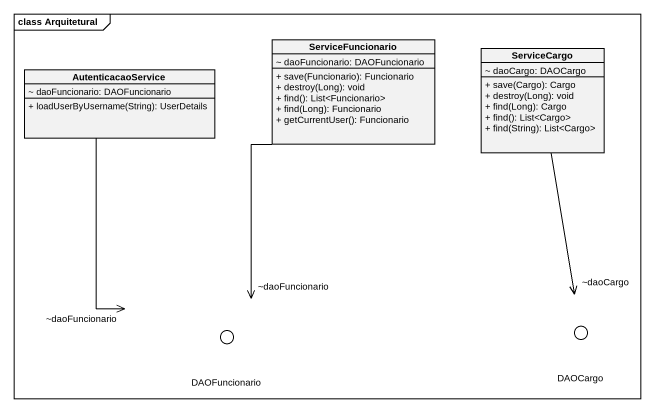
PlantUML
@startuml
mainframe class Arquitetural
allowmixing
hide circle
hide empty members
skinparam classAttributeIconSize 0
class AutenticacaoService {
  ~ daoFuncionario: DAOFuncionario
  + loadUserByUsername(String): UserDetails
}
class ServiceFuncionario {
  ~ daoFuncionario: DAOFuncionario
  + save(Funcionario): Funcionario
  + destroy(Long): void
  + find(): List<Funcionario>
  + find(Long): Funcionario
  + getCurrentUser(): Funcionario
}
class ServiceCargo {
  ~ daoCargo: DAOCargo
  + save(Cargo): Cargo
  + destroy(Long): void
  + find(Long): Cargo
  + find(): List<Cargo>
  + find(String): List<Cargo>
}
() DAOFuncionario <<interface>>
() DAOCargo <<interface>>
AutenticacaoService --> "~daoFuncionario" DAOFuncionario
ServiceFuncionario --> "~daoFuncionario" DAOFuncionario
ServiceCargo --> "~daoCargo" DAOCargo
@enduml
